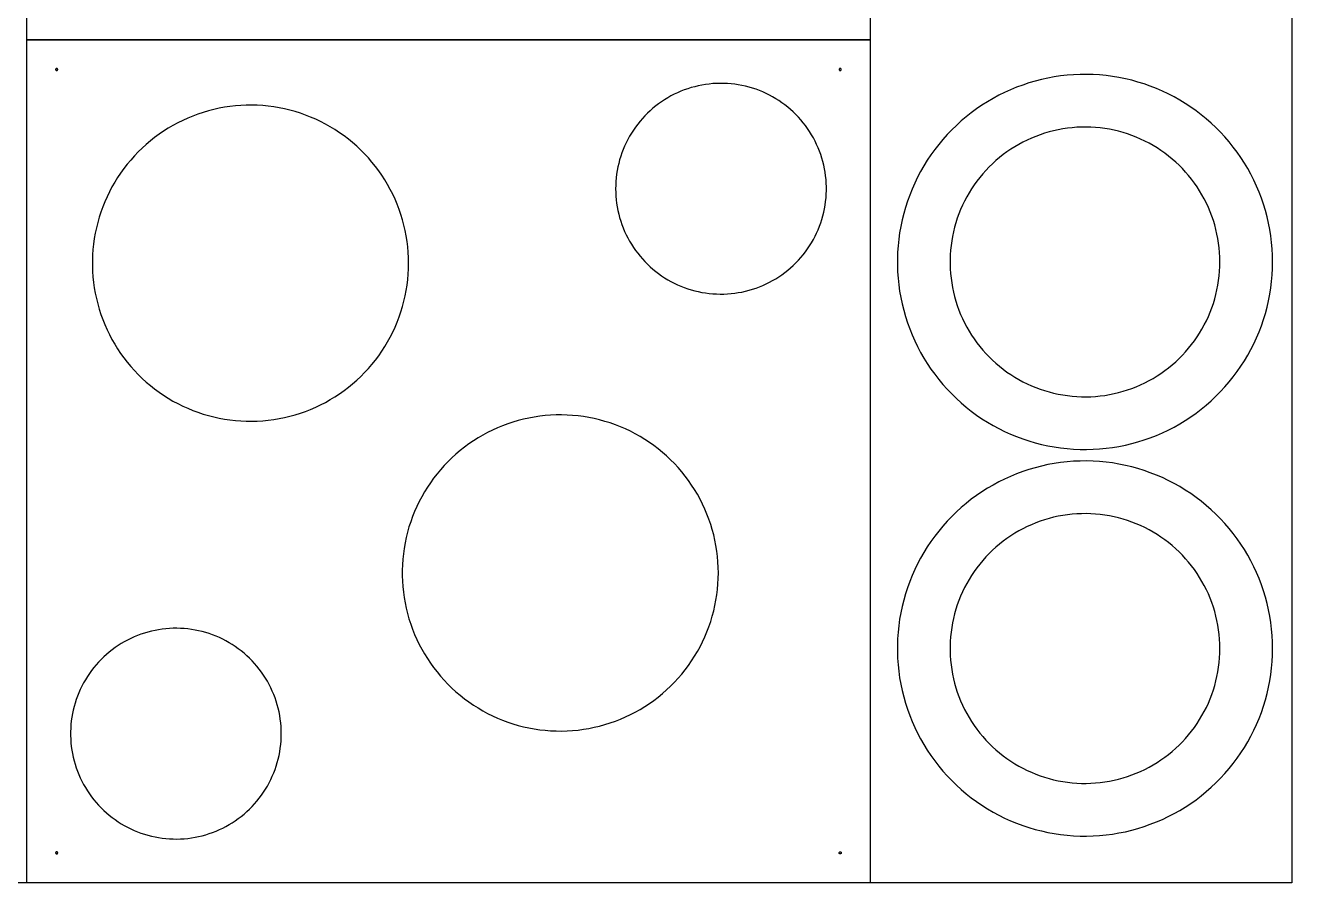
# Model space of a CAD drawing. Header units: millimetres. Extents: x 0 to 120, y 0 to 80.
# Drawn here: x 59.9 to 120, y 0 to 40.7 of the extents above; entities that cross this region are included whole.
import ezdxf

# ---------------------------------------------------------------- set-up
doc = ezdxf.new("R2010")
doc.units = ezdxf.units.MM
doc.header["$MEASUREMENT"] = 0
doc.layers.add('Default', color=18, linetype='Continuous', true_color=0x000000)

msp = doc.modelspace()

# ---------------------------------------------------------------- linework, layer by layer
at = {"layer": 'Default'}
for points in [[(120, 0), (0, 0), (0, 80), (120, 80), (120, 0)], [(60, 40), (60, 80), (100, 80), (100, 40), (60, 40)], [(60, 40), (60, 80), (100, 80), (100, 40), (60, 40)], [(60, 0), (60, 40), (100, 40), (100, 0), (60, 0)], [(60, 0), (60, 40), (100, 40), (100, 0), (60, 0)], [(61.464, 38.586), (61.464, 38.588), (61.464, 38.589), (61.464, 38.591), (61.464, 38.593), (61.463, 38.594), (61.463, 38.596), (61.463, 38.598), (61.462, 38.599), (61.462, 38.601), (61.461, 38.603), (61.461, 38.604), (61.46, 38.606), (61.459, 38.608), (61.458, 38.609), (61.458, 38.611), (61.457, 38.612), (61.456, 38.614), (61.455, 38.615), (61.454, 38.616), (61.453, 38.618), (61.452, 38.619), (61.45, 38.62), (61.449, 38.622), (61.448, 38.623), (61.447, 38.624), (61.445, 38.625), (61.444, 38.626), (61.442, 38.627), (61.441, 38.628), (61.439, 38.629), (61.438, 38.63), (61.436, 38.631), (61.435, 38.631), (61.433, 38.632), (61.432, 38.633), (61.43, 38.633), (61.428, 38.634), (61.427, 38.634), (61.425, 38.635), (61.423, 38.635), (61.422, 38.635), (61.42, 38.635), (61.418, 38.636), (61.416, 38.636), (61.415, 38.636), (61.413, 38.636), (61.411, 38.636), (61.409, 38.636), (61.408, 38.635), (61.406, 38.635), (61.404, 38.635), (61.403, 38.634), (61.401, 38.634), (61.399, 38.633), (61.398, 38.633), (61.396, 38.632), (61.394, 38.632), (61.393, 38.631), (61.391, 38.63), (61.39, 38.629), (61.388, 38.628), (61.387, 38.628), (61.385, 38.627), (61.384, 38.626), (61.383, 38.624), (61.381, 38.623), (61.38, 38.622), (61.379, 38.621), (61.378, 38.62), (61.376, 38.618), (61.375, 38.617), (61.374, 38.616), (61.373, 38.614), (61.372, 38.613), (61.371, 38.611), (61.37, 38.61), (61.37, 38.608), (61.369, 38.607), (61.368, 38.605), (61.367, 38.604), (61.367, 38.602), (61.366, 38.6), (61.366, 38.599), (61.365, 38.597), (61.365, 38.595), (61.365, 38.594), (61.365, 38.592), (61.364, 38.59), (61.364, 38.588), (61.364, 38.587), (61.364, 38.585), (61.364, 38.583), (61.364, 38.581), (61.365, 38.58), (61.365, 38.578), (61.365, 38.576), (61.365, 38.575), (61.366, 38.573), (61.366, 38.571), (61.367, 38.57), (61.367, 38.568), (61.368, 38.566), (61.369, 38.565), (61.37, 38.563), (61.37, 38.562), (61.371, 38.56), (61.372, 38.559), (61.373, 38.557), (61.374, 38.556), (61.375, 38.554), (61.376, 38.553), (61.378, 38.552), (61.379, 38.551), (61.38, 38.549), (61.381, 38.548), (61.383, 38.547), (61.384, 38.546), (61.385, 38.545), (61.387, 38.544), (61.388, 38.543), (61.39, 38.542), (61.391, 38.541), (61.393, 38.541), (61.394, 38.54), (61.396, 38.539), (61.398, 38.539), (61.399, 38.538), (61.401, 38.538), (61.403, 38.537), (61.404, 38.537), (61.406, 38.536), (61.408, 38.536), (61.409, 38.536), (61.411, 38.536), (61.413, 38.536), (61.415, 38.536), (61.416, 38.536), (61.418, 38.536), (61.42, 38.536), (61.422, 38.536), (61.423, 38.537), (61.425, 38.537), (61.427, 38.537), (61.428, 38.538), (61.43, 38.538), (61.432, 38.539), (61.433, 38.54), (61.435, 38.54), (61.436, 38.541), (61.438, 38.542), (61.439, 38.543), (61.441, 38.544), (61.442, 38.544), (61.444, 38.545), (61.445, 38.547), (61.447, 38.548), (61.448, 38.549), (61.449, 38.55), (61.45, 38.551), (61.452, 38.552), (61.453, 38.554), (61.454, 38.555), (61.455, 38.557), (61.456, 38.558), (61.457, 38.559), (61.458, 38.561), (61.458, 38.562), (61.459, 38.564), (61.46, 38.566), (61.461, 38.567), (61.461, 38.569), (61.462, 38.57), (61.462, 38.572), (61.463, 38.574), (61.463, 38.575), (61.463, 38.577), (61.464, 38.579), (61.464, 38.581), (61.464, 38.582), (61.464, 38.584), (61.464, 38.586)], [(61.464, 38.586), (61.464, 38.588), (61.464, 38.589), (61.464, 38.591), (61.464, 38.593), (61.463, 38.594), (61.463, 38.596), (61.463, 38.598), (61.462, 38.599), (61.462, 38.601), (61.461, 38.603), (61.461, 38.604), (61.46, 38.606), (61.459, 38.608), (61.458, 38.609), (61.458, 38.611), (61.457, 38.612), (61.456, 38.614), (61.455, 38.615), (61.454, 38.616), (61.453, 38.618), (61.452, 38.619), (61.45, 38.62), (61.449, 38.622), (61.448, 38.623), (61.447, 38.624), (61.445, 38.625), (61.444, 38.626), (61.442, 38.627), (61.441, 38.628), (61.439, 38.629), (61.438, 38.63), (61.436, 38.631), (61.435, 38.631), (61.433, 38.632), (61.432, 38.633), (61.43, 38.633), (61.428, 38.634), (61.427, 38.634), (61.425, 38.635), (61.423, 38.635), (61.422, 38.635), (61.42, 38.635), (61.418, 38.636), (61.416, 38.636), (61.415, 38.636), (61.413, 38.636), (61.411, 38.636), (61.409, 38.636), (61.408, 38.635), (61.406, 38.635), (61.404, 38.635), (61.403, 38.634), (61.401, 38.634), (61.399, 38.633), (61.398, 38.633), (61.396, 38.632), (61.394, 38.632), (61.393, 38.631), (61.391, 38.63), (61.39, 38.629), (61.388, 38.628), (61.387, 38.628), (61.385, 38.627), (61.384, 38.626), (61.383, 38.624), (61.381, 38.623), (61.38, 38.622), (61.379, 38.621), (61.378, 38.62), (61.376, 38.618), (61.375, 38.617), (61.374, 38.616), (61.373, 38.614), (61.372, 38.613), (61.371, 38.611), (61.37, 38.61), (61.37, 38.608), (61.369, 38.607), (61.368, 38.605), (61.367, 38.604), (61.367, 38.602), (61.366, 38.6), (61.366, 38.599), (61.365, 38.597), (61.365, 38.595), (61.365, 38.594), (61.365, 38.592), (61.364, 38.59), (61.364, 38.588), (61.364, 38.587), (61.364, 38.585), (61.364, 38.583), (61.364, 38.581), (61.365, 38.58), (61.365, 38.578), (61.365, 38.576), (61.365, 38.575), (61.366, 38.573), (61.366, 38.571), (61.367, 38.57), (61.367, 38.568), (61.368, 38.566), (61.369, 38.565), (61.37, 38.563), (61.37, 38.562), (61.371, 38.56), (61.372, 38.559), (61.373, 38.557), (61.374, 38.556), (61.375, 38.554), (61.376, 38.553), (61.378, 38.552), (61.379, 38.551), (61.38, 38.549), (61.381, 38.548), (61.383, 38.547), (61.384, 38.546), (61.385, 38.545), (61.387, 38.544), (61.388, 38.543), (61.39, 38.542), (61.391, 38.541), (61.393, 38.541), (61.394, 38.54), (61.396, 38.539), (61.398, 38.539), (61.399, 38.538), (61.401, 38.538), (61.403, 38.537), (61.404, 38.537), (61.406, 38.536), (61.408, 38.536), (61.409, 38.536), (61.411, 38.536), (61.413, 38.536), (61.415, 38.536), (61.416, 38.536), (61.418, 38.536), (61.42, 38.536), (61.422, 38.536), (61.423, 38.537), (61.425, 38.537), (61.427, 38.537), (61.428, 38.538), (61.43, 38.538), (61.432, 38.539), (61.433, 38.54), (61.435, 38.54), (61.436, 38.541), (61.438, 38.542), (61.439, 38.543), (61.441, 38.544), (61.442, 38.544), (61.444, 38.545), (61.445, 38.547), (61.447, 38.548), (61.448, 38.549), (61.449, 38.55), (61.45, 38.551), (61.452, 38.552), (61.453, 38.554), (61.454, 38.555), (61.455, 38.557), (61.456, 38.558), (61.457, 38.559), (61.458, 38.561), (61.458, 38.562), (61.459, 38.564), (61.46, 38.566), (61.461, 38.567), (61.461, 38.569), (61.462, 38.57), (61.462, 38.572), (61.463, 38.574), (61.463, 38.575), (61.463, 38.577), (61.464, 38.579), (61.464, 38.581), (61.464, 38.582), (61.464, 38.584), (61.464, 38.586)], [(98.636, 38.586), (98.636, 38.588), (98.636, 38.589), (98.636, 38.591), (98.635, 38.593), (98.635, 38.594), (98.635, 38.596), (98.634, 38.598), (98.634, 38.599), (98.633, 38.601), (98.633, 38.603), (98.632, 38.604), (98.632, 38.606), (98.631, 38.608), (98.63, 38.609), (98.629, 38.611), (98.628, 38.612), (98.627, 38.614), (98.626, 38.615), (98.625, 38.616), (98.624, 38.618), (98.623, 38.619), (98.622, 38.62), (98.621, 38.622), (98.619, 38.623), (98.618, 38.624), (98.617, 38.625), (98.615, 38.626), (98.614, 38.627), (98.613, 38.628), (98.611, 38.629), (98.61, 38.63), (98.608, 38.631), (98.606, 38.631), (98.605, 38.632), (98.603, 38.633), (98.602, 38.633), (98.6, 38.634), (98.598, 38.634), (98.597, 38.635), (98.595, 38.635), (98.593, 38.635), (98.591, 38.635), (98.59, 38.636), (98.588, 38.636), (98.586, 38.636), (98.584, 38.636), (98.583, 38.636), (98.581, 38.636), (98.579, 38.635), (98.578, 38.635), (98.576, 38.635), (98.574, 38.634), (98.572, 38.634), (98.571, 38.633), (98.569, 38.633), (98.568, 38.632), (98.566, 38.632), (98.564, 38.631), (98.563, 38.63), (98.561, 38.629), (98.56, 38.628), (98.558, 38.628), (98.557, 38.627), (98.555, 38.626), (98.554, 38.624), (98.553, 38.623), (98.552, 38.622), (98.55, 38.621), (98.549, 38.62), (98.548, 38.618), (98.547, 38.617), (98.546, 38.616), (98.545, 38.614), (98.544, 38.613), (98.543, 38.611), (98.542, 38.61), (98.541, 38.608), (98.54, 38.607), (98.54, 38.605), (98.539, 38.604), (98.538, 38.602), (98.538, 38.6), (98.537, 38.599), (98.537, 38.597), (98.537, 38.595), (98.536, 38.594), (98.536, 38.592), (98.536, 38.59), (98.536, 38.588), (98.536, 38.587), (98.536, 38.585), (98.536, 38.583), (98.536, 38.581), (98.536, 38.58), (98.536, 38.578), (98.537, 38.576), (98.537, 38.575), (98.537, 38.573), (98.538, 38.571), (98.538, 38.57), (98.539, 38.568), (98.54, 38.566), (98.54, 38.565), (98.541, 38.563), (98.542, 38.562), (98.543, 38.56), (98.544, 38.559), (98.545, 38.557), (98.546, 38.556), (98.547, 38.554), (98.548, 38.553), (98.549, 38.552), (98.55, 38.551), (98.552, 38.549), (98.553, 38.548), (98.554, 38.547), (98.555, 38.546), (98.557, 38.545), (98.558, 38.544), (98.56, 38.543), (98.561, 38.542), (98.563, 38.541), (98.564, 38.541), (98.566, 38.54), (98.568, 38.539), (98.569, 38.539), (98.571, 38.538), (98.572, 38.538), (98.574, 38.537), (98.576, 38.537), (98.578, 38.536), (98.579, 38.536), (98.581, 38.536), (98.583, 38.536), (98.584, 38.536), (98.586, 38.536), (98.588, 38.536), (98.59, 38.536), (98.591, 38.536), (98.593, 38.536), (98.595, 38.537), (98.597, 38.537), (98.598, 38.537), (98.6, 38.538), (98.602, 38.538), (98.603, 38.539), (98.605, 38.54), (98.606, 38.54), (98.608, 38.541), (98.61, 38.542), (98.611, 38.543), (98.613, 38.544), (98.614, 38.544), (98.615, 38.545), (98.617, 38.547), (98.618, 38.548), (98.619, 38.549), (98.621, 38.55), (98.622, 38.551), (98.623, 38.552), (98.624, 38.554), (98.625, 38.555), (98.626, 38.557), (98.627, 38.558), (98.628, 38.559), (98.629, 38.561), (98.63, 38.562), (98.631, 38.564), (98.632, 38.566), (98.632, 38.567), (98.633, 38.569), (98.633, 38.57), (98.634, 38.572), (98.634, 38.574), (98.635, 38.575), (98.635, 38.577), (98.635, 38.579), (98.636, 38.581), (98.636, 38.582), (98.636, 38.584), (98.636, 38.586)], [(87.929, 32.929), (87.932, 32.755), (87.941, 32.582), (87.956, 32.409), (87.977, 32.237), (88.004, 32.065), (88.037, 31.895), (88.076, 31.726), (88.121, 31.558), (88.171, 31.392), (88.227, 31.228), (88.289, 31.066), (88.357, 30.906), (88.429, 30.748), (88.508, 30.594), (88.592, 30.441), (88.681, 30.292), (88.775, 30.147), (88.874, 30.004), (88.978, 29.865), (89.086, 29.73), (89.2, 29.598), (89.318, 29.471), (89.44, 29.348), (89.566, 29.229), (89.697, 29.114), (89.831, 29.004), (89.969, 28.899), (90.111, 28.799), (90.256, 28.704), (90.404, 28.613), (90.555, 28.528), (90.709, 28.449), (90.866, 28.374), (91.026, 28.305), (91.187, 28.242), (91.351, 28.184), (91.516, 28.133), (91.684, 28.086), (91.853, 28.046), (92.023, 28.012), (92.194, 27.983), (92.366, 27.961), (92.539, 27.944), (92.712, 27.934), (92.886, 27.929), (93.059, 27.931), (93.232, 27.938), (93.406, 27.952), (93.578, 27.971), (93.75, 27.997), (93.92, 28.028), (94.09, 28.066), (94.258, 28.109), (94.424, 28.158), (94.589, 28.213), (94.752, 28.273), (94.912, 28.339), (95.07, 28.411), (95.226, 28.488), (95.379, 28.57), (95.528, 28.658), (95.675, 28.751), (95.818, 28.848), (95.958, 28.951), (96.095, 29.059), (96.227, 29.171), (96.355, 29.288), (96.48, 29.409), (96.6, 29.534), (96.715, 29.664), (96.826, 29.797), (96.933, 29.934), (97.034, 30.075), (97.131, 30.219), (97.222, 30.367), (97.309, 30.517), (97.39, 30.671), (97.466, 30.827), (97.536, 30.985), (97.6, 31.147), (97.659, 31.31), (97.713, 31.475), (97.76, 31.642), (97.802, 31.81), (97.838, 31.98), (97.868, 32.151), (97.892, 32.323), (97.91, 32.496), (97.922, 32.669), (97.928, 32.842), (97.928, 33.016), (97.922, 33.189), (97.91, 33.362), (97.892, 33.535), (97.868, 33.707), (97.838, 33.878), (97.802, 34.048), (97.76, 34.216), (97.713, 34.383), (97.659, 34.548), (97.6, 34.711), (97.536, 34.872), (97.466, 35.031), (97.39, 35.187), (97.309, 35.341), (97.222, 35.491), (97.131, 35.639), (97.034, 35.783), (96.933, 35.924), (96.826, 36.061), (96.715, 36.194), (96.6, 36.324), (96.48, 36.449), (96.355, 36.57), (96.227, 36.687), (96.095, 36.799), (95.958, 36.907), (95.818, 37.009), (95.675, 37.107), (95.528, 37.2), (95.379, 37.288), (95.226, 37.37), (95.07, 37.447), (94.912, 37.519), (94.752, 37.585), (94.589, 37.645), (94.424, 37.7), (94.258, 37.749), (94.09, 37.792), (93.92, 37.83), (93.75, 37.861), (93.578, 37.887), (93.406, 37.906), (93.232, 37.92), (93.059, 37.927), (92.886, 37.929), (92.712, 37.924), (92.539, 37.914), (92.366, 37.897), (92.194, 37.875), (92.023, 37.846), (91.853, 37.812), (91.684, 37.771), (91.516, 37.725), (91.351, 37.673), (91.187, 37.616), (91.026, 37.552), (90.866, 37.484), (90.709, 37.409), (90.555, 37.33), (90.404, 37.245), (90.256, 37.154), (90.111, 37.059), (89.969, 36.959), (89.831, 36.854), (89.697, 36.744), (89.566, 36.629), (89.44, 36.51), (89.318, 36.387), (89.2, 36.26), (89.086, 36.128), (88.978, 35.993), (88.874, 35.854), (88.775, 35.711), (88.681, 35.565), (88.592, 35.416), (88.508, 35.264), (88.429, 35.11), (88.357, 34.952), (88.289, 34.792), (88.227, 34.63), (88.171, 34.466), (88.121, 34.3), (88.076, 34.132), (88.037, 33.963), (88.004, 33.792), (87.977, 33.621), (87.956, 33.449), (87.941, 33.276), (87.932, 33.102), (87.929, 32.929)], [(119.094, 29.455), (119.088, 29.763), (119.072, 30.072), (119.046, 30.38), (119.008, 30.686), (118.96, 30.992), (118.901, 31.295), (118.832, 31.596), (118.753, 31.894), (118.663, 32.19), (118.563, 32.482), (118.453, 32.771), (118.333, 33.056), (118.203, 33.336), (118.063, 33.612), (117.914, 33.882), (117.756, 34.147), (117.589, 34.407), (117.412, 34.661), (117.227, 34.908), (117.034, 35.149), (116.832, 35.383), (116.622, 35.61), (116.405, 35.829), (116.18, 36.041), (115.947, 36.245), (115.708, 36.44), (115.463, 36.627), (115.21, 36.806), (114.952, 36.976), (114.688, 37.136), (114.419, 37.288), (114.145, 37.43), (113.865, 37.562), (113.582, 37.684), (113.294, 37.797), (113.003, 37.9), (112.708, 37.992), (112.41, 38.074), (112.11, 38.146), (111.807, 38.207), (111.502, 38.258), (111.196, 38.298), (110.888, 38.327), (110.58, 38.346), (110.271, 38.354), (109.962, 38.352), (109.653, 38.338), (109.345, 38.314), (109.039, 38.279), (108.733, 38.234), (108.429, 38.178), (108.127, 38.111), (107.828, 38.034), (107.532, 37.947), (107.239, 37.85), (106.949, 37.742), (106.663, 37.624), (106.382, 37.497), (106.105, 37.36), (105.833, 37.213), (105.567, 37.057), (105.306, 36.892), (105.05, 36.718), (104.801, 36.535), (104.559, 36.343), (104.323, 36.144), (104.095, 35.936), (103.873, 35.72), (103.66, 35.497), (103.454, 35.267), (103.256, 35.029), (103.067, 34.785), (102.886, 34.535), (102.714, 34.278), (102.551, 34.016), (102.398, 33.748), (102.253, 33.474), (102.119, 33.196), (101.994, 32.914), (101.879, 32.627), (101.773, 32.337), (101.678, 32.043), (101.594, 31.746), (101.519, 31.446), (101.456, 31.143), (101.402, 30.839), (101.359, 30.533), (101.327, 30.226), (101.306, 29.918), (101.295, 29.609), (101.295, 29.3), (101.306, 28.991), (101.327, 28.683), (101.359, 28.376), (101.402, 28.07), (101.456, 27.766), (101.519, 27.463), (101.594, 27.163), (101.678, 26.866), (101.773, 26.572), (101.879, 26.282), (101.994, 25.995), (102.119, 25.713), (102.253, 25.435), (102.398, 25.162), (102.551, 24.894), (102.714, 24.631), (102.886, 24.374), (103.067, 24.124), (103.256, 23.88), (103.454, 23.642), (103.66, 23.412), (103.873, 23.189), (104.095, 22.973), (104.323, 22.765), (104.559, 22.566), (104.801, 22.374), (105.05, 22.191), (105.306, 22.017), (105.567, 21.852), (105.833, 21.696), (106.105, 21.549), (106.382, 21.412), (106.663, 21.285), (106.949, 21.167), (107.239, 21.059), (107.532, 20.962), (107.828, 20.875), (108.127, 20.798), (108.429, 20.731), (108.733, 20.675), (109.039, 20.63), (109.345, 20.595), (109.653, 20.571), (109.962, 20.558), (110.271, 20.555), (110.58, 20.563), (110.888, 20.582), (111.196, 20.611), (111.502, 20.651), (111.807, 20.702), (112.11, 20.763), (112.41, 20.835), (112.708, 20.917), (113.003, 21.009), (113.294, 21.112), (113.582, 21.225), (113.865, 21.347), (114.145, 21.479), (114.419, 21.621), (114.688, 21.773), (114.952, 21.933), (115.21, 22.103), (115.463, 22.282), (115.708, 22.469), (115.947, 22.664), (116.18, 22.868), (116.405, 23.08), (116.622, 23.299), (116.832, 23.526), (117.034, 23.76), (117.227, 24.001), (117.412, 24.248), (117.589, 24.502), (117.756, 24.762), (117.914, 25.027), (118.063, 25.297), (118.203, 25.573), (118.333, 25.853), (118.453, 26.138), (118.563, 26.427), (118.663, 26.719), (118.753, 27.015), (118.832, 27.313), (118.901, 27.614), (118.96, 27.918), (119.008, 28.223), (119.046, 28.529), (119.072, 28.837), (119.088, 29.146), (119.094, 29.455)], [(78.107, 29.393), (78.102, 29.654), (78.089, 29.914), (78.066, 30.173), (78.034, 30.431), (77.994, 30.689), (77.945, 30.944), (77.886, 31.198), (77.819, 31.45), (77.744, 31.699), (77.659, 31.945), (77.566, 32.188), (77.465, 32.428), (77.356, 32.664), (77.238, 32.897), (77.113, 33.125), (76.979, 33.348), (76.838, 33.567), (76.689, 33.781), (76.534, 33.989), (76.37, 34.192), (76.2, 34.389), (76.024, 34.58), (75.84, 34.765), (75.651, 34.944), (75.455, 35.115), (75.254, 35.28), (75.047, 35.438), (74.834, 35.588), (74.617, 35.731), (74.394, 35.867), (74.167, 35.994), (73.936, 36.114), (73.701, 36.225), (73.462, 36.329), (73.219, 36.424), (72.974, 36.51), (72.725, 36.588), (72.474, 36.657), (72.221, 36.718), (71.966, 36.769), (71.709, 36.812), (71.451, 36.846), (71.192, 36.871), (70.932, 36.886), (70.672, 36.893), (70.411, 36.891), (70.151, 36.88), (69.892, 36.859), (69.633, 36.83), (69.376, 36.792), (69.119, 36.744), (68.865, 36.688), (68.613, 36.624), (68.363, 36.55), (68.116, 36.468), (67.872, 36.377), (67.632, 36.278), (67.394, 36.171), (67.161, 36.055), (66.932, 35.932), (66.707, 35.8), (66.487, 35.661), (66.272, 35.514), (66.062, 35.36), (65.858, 35.199), (65.659, 35.03), (65.467, 34.855), (65.28, 34.674), (65.1, 34.486), (64.927, 34.291), (64.76, 34.091), (64.601, 33.886), (64.448, 33.674), (64.304, 33.458), (64.166, 33.237), (64.037, 33.011), (63.915, 32.781), (63.802, 32.547), (63.696, 32.309), (63.599, 32.067), (63.511, 31.822), (63.431, 31.574), (63.359, 31.324), (63.297, 31.071), (63.243, 30.817), (63.198, 30.56), (63.162, 30.302), (63.135, 30.043), (63.117, 29.784), (63.108, 29.524), (63.108, 29.263), (63.117, 29.003), (63.135, 28.743), (63.162, 28.484), (63.198, 28.227), (63.243, 27.97), (63.297, 27.715), (63.359, 27.463), (63.431, 27.212), (63.511, 26.965), (63.599, 26.72), (63.696, 26.478), (63.802, 26.24), (63.915, 26.006), (64.037, 25.776), (64.166, 25.55), (64.304, 25.329), (64.448, 25.112), (64.601, 24.901), (64.76, 24.695), (64.927, 24.495), (65.1, 24.301), (65.28, 24.113), (65.467, 23.931), (65.659, 23.756), (65.858, 23.588), (66.062, 23.427), (66.272, 23.273), (66.487, 23.126), (66.707, 22.987), (66.932, 22.855), (67.161, 22.732), (67.394, 22.616), (67.632, 22.509), (67.872, 22.41), (68.116, 22.319), (68.363, 22.237), (68.613, 22.163), (68.865, 22.098), (69.119, 22.042), (69.376, 21.995), (69.633, 21.957), (69.892, 21.928), (70.151, 21.907), (70.411, 21.896), (70.672, 21.894), (70.932, 21.9), (71.192, 21.916), (71.451, 21.941), (71.709, 21.975), (71.966, 22.018), (72.221, 22.069), (72.474, 22.13), (72.725, 22.199), (72.974, 22.277), (73.219, 22.363), (73.462, 22.458), (73.701, 22.561), (73.936, 22.673), (74.167, 22.792), (74.394, 22.92), (74.617, 23.055), (74.834, 23.198), (75.047, 23.349), (75.254, 23.507), (75.455, 23.671), (75.651, 23.843), (75.84, 24.022), (76.024, 24.206), (76.2, 24.398), (76.37, 24.595), (76.534, 24.798), (76.689, 25.006), (76.838, 25.22), (76.979, 25.439), (77.113, 25.662), (77.238, 25.89), (77.356, 26.123), (77.465, 26.359), (77.566, 26.599), (77.659, 26.842), (77.744, 27.088), (77.819, 27.337), (77.886, 27.589), (77.945, 27.843), (77.994, 28.098), (78.034, 28.355), (78.066, 28.614), (78.089, 28.873), (78.102, 29.133), (78.107, 29.393)], [(116.594, 29.455), (116.59, 29.677), (116.578, 29.899), (116.559, 30.12), (116.532, 30.34), (116.498, 30.56), (116.456, 30.778), (116.406, 30.994), (116.349, 31.209), (116.284, 31.422), (116.212, 31.632), (116.133, 31.839), (116.047, 32.044), (115.953, 32.246), (115.853, 32.444), (115.746, 32.638), (115.632, 32.829), (115.511, 33.016), (115.385, 33.198), (115.251, 33.376), (115.112, 33.549), (114.967, 33.718), (114.816, 33.881), (114.66, 34.039), (114.498, 34.191), (114.331, 34.337), (114.159, 34.478), (113.983, 34.613), (113.801, 34.741), (113.616, 34.863), (113.426, 34.978), (113.232, 35.087), (113.035, 35.189), (112.834, 35.285), (112.63, 35.373), (112.423, 35.454), (112.214, 35.527), (112.002, 35.594), (111.788, 35.653), (111.572, 35.704), (111.354, 35.749), (111.135, 35.785), (110.914, 35.814), (110.693, 35.835), (110.471, 35.849), (110.249, 35.854), (110.027, 35.852), (109.805, 35.843), (109.584, 35.825), (109.363, 35.8), (109.143, 35.768), (108.925, 35.727), (108.708, 35.68), (108.493, 35.624), (108.28, 35.562), (108.069, 35.491), (107.861, 35.414), (107.655, 35.329), (107.453, 35.238), (107.254, 35.139), (107.058, 35.034), (106.866, 34.922), (106.679, 34.803), (106.495, 34.678), (106.316, 34.546), (106.142, 34.408), (105.972, 34.265), (105.808, 34.115), (105.649, 33.96), (105.495, 33.8), (105.347, 33.634), (105.205, 33.463), (105.069, 33.288), (104.939, 33.108), (104.815, 32.923), (104.698, 32.734), (104.588, 32.542), (104.484, 32.345), (104.387, 32.145), (104.297, 31.942), (104.214, 31.736), (104.139, 31.527), (104.07, 31.316), (104.01, 31.102), (103.956, 30.886), (103.91, 30.669), (103.872, 30.45), (103.841, 30.23), (103.818, 30.009), (103.802, 29.788), (103.795, 29.566), (103.795, 29.343), (103.802, 29.121), (103.818, 28.9), (103.841, 28.679), (103.872, 28.459), (103.91, 28.24), (103.956, 28.023), (104.01, 27.807), (104.07, 27.593), (104.139, 27.382), (104.214, 27.173), (104.297, 26.967), (104.387, 26.764), (104.484, 26.564), (104.588, 26.367), (104.698, 26.175), (104.815, 25.986), (104.939, 25.801), (105.069, 25.621), (105.205, 25.446), (105.347, 25.275), (105.495, 25.109), (105.649, 24.949), (105.808, 24.794), (105.972, 24.644), (106.142, 24.501), (106.316, 24.363), (106.495, 24.231), (106.679, 24.106), (106.866, 23.987), (107.058, 23.875), (107.254, 23.77), (107.453, 23.671), (107.655, 23.58), (107.861, 23.495), (108.069, 23.418), (108.28, 23.348), (108.493, 23.285), (108.708, 23.229), (108.925, 23.182), (109.143, 23.141), (109.363, 23.109), (109.584, 23.084), (109.805, 23.066), (110.027, 23.057), (110.249, 23.055), (110.471, 23.061), (110.693, 23.074), (110.914, 23.095), (111.135, 23.124), (111.354, 23.161), (111.572, 23.205), (111.788, 23.256), (112.002, 23.315), (112.214, 23.382), (112.423, 23.455), (112.63, 23.536), (112.834, 23.625), (113.035, 23.72), (113.232, 23.822), (113.426, 23.931), (113.616, 24.046), (113.801, 24.168), (113.983, 24.296), (114.159, 24.431), (114.331, 24.572), (114.498, 24.718), (114.66, 24.871), (114.816, 25.028), (114.967, 25.191), (115.112, 25.36), (115.251, 25.533), (115.385, 25.711), (115.511, 25.893), (115.632, 26.08), (115.746, 26.271), (115.853, 26.465), (115.953, 26.663), (116.047, 26.865), (116.133, 27.07), (116.212, 27.277), (116.284, 27.487), (116.349, 27.7), (116.406, 27.915), (116.456, 28.131), (116.498, 28.349), (116.532, 28.569), (116.559, 28.789), (116.578, 29.011), (116.59, 29.232), (116.594, 29.455)], [(92.803, 14.697), (92.799, 14.957), (92.785, 15.217), (92.763, 15.476), (92.731, 15.735), (92.691, 15.992), (92.641, 16.248), (92.583, 16.501), (92.516, 16.753), (92.44, 17.002), (92.356, 17.248), (92.263, 17.491), (92.162, 17.731), (92.052, 17.968), (91.935, 18.2), (91.809, 18.428), (91.676, 18.651), (91.535, 18.87), (91.386, 19.084), (91.23, 19.292), (91.067, 19.495), (90.897, 19.693), (90.72, 19.884), (90.537, 20.069), (90.348, 20.247), (90.152, 20.419), (89.95, 20.584), (89.743, 20.741), (89.531, 20.892), (89.313, 21.035), (89.091, 21.17), (88.864, 21.298), (88.633, 21.417), (88.397, 21.529), (88.158, 21.632), (87.916, 21.727), (87.67, 21.813), (87.422, 21.891), (87.171, 21.96), (86.918, 22.021), (86.663, 22.072), (86.406, 22.115), (86.148, 22.149), (85.888, 22.174), (85.629, 22.19), (85.368, 22.196), (85.108, 22.194), (84.848, 22.183), (84.588, 22.163), (84.33, 22.133), (84.072, 22.095), (83.816, 22.048), (83.562, 21.992), (83.31, 21.927), (83.06, 21.853), (82.813, 21.771), (82.569, 21.681), (82.328, 21.581), (82.091, 21.474), (81.858, 21.358), (81.629, 21.235), (81.404, 21.103), (81.184, 20.964), (80.969, 20.817), (80.759, 20.663), (80.555, 20.502), (80.356, 20.334), (80.164, 20.159), (79.977, 19.977), (79.797, 19.789), (79.624, 19.595), (79.457, 19.395), (79.297, 19.189), (79.145, 18.978), (79, 18.761), (78.863, 18.54), (78.734, 18.314), (78.612, 18.084), (78.498, 17.85), (78.393, 17.612), (78.296, 17.37), (78.207, 17.125), (78.127, 16.878), (78.056, 16.627), (77.993, 16.375), (77.94, 16.12), (77.895, 15.864), (77.859, 15.606), (77.832, 15.347), (77.813, 15.087), (77.804, 14.827), (77.804, 14.567), (77.813, 14.306), (77.832, 14.047), (77.859, 13.788), (77.895, 13.53), (77.94, 13.273), (77.993, 13.019), (78.056, 12.766), (78.127, 12.516), (78.207, 12.268), (78.296, 12.023), (78.393, 11.782), (78.498, 11.543), (78.612, 11.309), (78.734, 11.079), (78.863, 10.853), (79, 10.632), (79.145, 10.416), (79.297, 10.204), (79.457, 9.999), (79.624, 9.799), (79.797, 9.604), (79.977, 9.416), (80.164, 9.235), (80.356, 9.06), (80.555, 8.891), (80.759, 8.73), (80.969, 8.576), (81.184, 8.429), (81.404, 8.29), (81.629, 8.159), (81.858, 8.035), (82.091, 7.919), (82.328, 7.812), (82.569, 7.713), (82.813, 7.622), (83.06, 7.54), (83.31, 7.466), (83.562, 7.402), (83.816, 7.346), (84.072, 7.298), (84.33, 7.26), (84.588, 7.231), (84.848, 7.211), (85.108, 7.199), (85.368, 7.197), (85.629, 7.204), (85.888, 7.22), (86.148, 7.244), (86.406, 7.278), (86.663, 7.321), (86.918, 7.373), (87.171, 7.433), (87.422, 7.502), (87.67, 7.58), (87.916, 7.666), (88.158, 7.761), (88.397, 7.865), (88.633, 7.976), (88.864, 8.096), (89.091, 8.223), (89.313, 8.359), (89.531, 8.502), (89.743, 8.652), (89.95, 8.81), (90.152, 8.975), (90.348, 9.146), (90.537, 9.325), (90.72, 9.51), (90.897, 9.701), (91.067, 9.898), (91.23, 10.101), (91.386, 10.309), (91.535, 10.523), (91.676, 10.742), (91.809, 10.966), (91.935, 11.194), (92.052, 11.426), (92.162, 11.662), (92.263, 11.902), (92.356, 12.145), (92.44, 12.391), (92.516, 12.641), (92.583, 12.892), (92.641, 13.146), (92.691, 13.401), (92.731, 13.659), (92.763, 13.917), (92.785, 14.176), (92.799, 14.436), (92.803, 14.697)], [(119.094, 11.111), (119.088, 11.42), (119.072, 11.729), (119.046, 12.037), (119.008, 12.343), (118.96, 12.648), (118.901, 12.952), (118.832, 13.253), (118.753, 13.551), (118.663, 13.847), (118.563, 14.139), (118.453, 14.428), (118.333, 14.712), (118.203, 14.993), (118.063, 15.268), (117.914, 15.539), (117.756, 15.804), (117.589, 16.064), (117.412, 16.318), (117.227, 16.565), (117.034, 16.806), (116.832, 17.04), (116.622, 17.267), (116.405, 17.486), (116.18, 17.698), (115.947, 17.901), (115.708, 18.097), (115.463, 18.284), (115.21, 18.463), (114.952, 18.632), (114.688, 18.793), (114.419, 18.944), (114.145, 19.086), (113.865, 19.219), (113.582, 19.341), (113.294, 19.454), (113.003, 19.556), (112.708, 19.649), (112.41, 19.731), (112.11, 19.803), (111.807, 19.864), (111.502, 19.915), (111.196, 19.955), (110.888, 19.984), (110.58, 20.003), (110.271, 20.011), (109.962, 20.008), (109.653, 19.995), (109.345, 19.971), (109.039, 19.936), (108.733, 19.891), (108.429, 19.835), (108.127, 19.768), (107.828, 19.691), (107.532, 19.604), (107.239, 19.506), (106.949, 19.399), (106.663, 19.281), (106.382, 19.154), (106.105, 19.017), (105.833, 18.87), (105.567, 18.714), (105.306, 18.549), (105.05, 18.375), (104.801, 18.192), (104.559, 18), (104.323, 17.801), (104.095, 17.593), (103.873, 17.377), (103.66, 17.154), (103.454, 16.924), (103.256, 16.686), (103.067, 16.442), (102.886, 16.192), (102.714, 15.935), (102.551, 15.672), (102.398, 15.404), (102.253, 15.131), (102.119, 14.853), (101.994, 14.571), (101.879, 14.284), (101.773, 13.993), (101.678, 13.699), (101.594, 13.402), (101.519, 13.103), (101.456, 12.8), (101.402, 12.496), (101.359, 12.19), (101.327, 11.883), (101.306, 11.575), (101.295, 11.266), (101.295, 10.957), (101.306, 10.648), (101.327, 10.34), (101.359, 10.033), (101.402, 9.727), (101.456, 9.422), (101.519, 9.12), (101.594, 8.82), (101.678, 8.523), (101.773, 8.229), (101.879, 7.939), (101.994, 7.652), (102.119, 7.369), (102.253, 7.091), (102.398, 6.818), (102.551, 6.55), (102.714, 6.288), (102.886, 6.031), (103.067, 5.781), (103.256, 5.536), (103.454, 5.299), (103.66, 5.069), (103.873, 4.845), (104.095, 4.63), (104.323, 4.422), (104.559, 4.222), (104.801, 4.031), (105.05, 3.848), (105.306, 3.674), (105.567, 3.509), (105.833, 3.353), (106.105, 3.206), (106.382, 3.069), (106.663, 2.941), (106.949, 2.824), (107.239, 2.716), (107.532, 2.619), (107.828, 2.531), (108.127, 2.455), (108.429, 2.388), (108.733, 2.332), (109.039, 2.287), (109.345, 2.252), (109.653, 2.228), (109.962, 2.214), (110.271, 2.212), (110.58, 2.22), (110.888, 2.238), (111.196, 2.268), (111.502, 2.308), (111.807, 2.359), (112.11, 2.42), (112.41, 2.492), (112.708, 2.574), (113.003, 2.666), (113.294, 2.769), (113.582, 2.881), (113.865, 3.004), (114.145, 3.136), (114.419, 3.278), (114.688, 3.43), (114.952, 3.59), (115.21, 3.76), (115.463, 3.938), (115.708, 4.126), (115.947, 4.321), (116.18, 4.525), (116.405, 4.737), (116.622, 4.956), (116.832, 5.183), (117.034, 5.417), (117.227, 5.658), (117.412, 5.905), (117.589, 6.159), (117.756, 6.418), (117.914, 6.684), (118.063, 6.954), (118.203, 7.23), (118.333, 7.51), (118.453, 7.795), (118.563, 8.083), (118.663, 8.376), (118.753, 8.671), (118.832, 8.97), (118.901, 9.271), (118.96, 9.574), (119.008, 9.879), (119.046, 10.186), (119.072, 10.494), (119.088, 10.802), (119.094, 11.111)], [(116.594, 11.111), (116.59, 11.333), (116.578, 11.555), (116.559, 11.777), (116.532, 11.997), (116.498, 12.217), (116.456, 12.435), (116.406, 12.651), (116.349, 12.866), (116.284, 13.078), (116.212, 13.289), (116.133, 13.496), (116.047, 13.701), (115.953, 13.902), (115.853, 14.101), (115.746, 14.295), (115.632, 14.486), (115.511, 14.673), (115.385, 14.855), (115.251, 15.033), (115.112, 15.206), (114.967, 15.374), (114.816, 15.538), (114.66, 15.695), (114.498, 15.848), (114.331, 15.994), (114.159, 16.135), (113.983, 16.269), (113.801, 16.398), (113.616, 16.52), (113.426, 16.635), (113.232, 16.744), (113.035, 16.846), (112.834, 16.941), (112.63, 17.029), (112.423, 17.11), (112.214, 17.184), (112.002, 17.251), (111.788, 17.31), (111.572, 17.361), (111.354, 17.405), (111.135, 17.442), (110.914, 17.471), (110.693, 17.492), (110.471, 17.505), (110.249, 17.511), (110.027, 17.509), (109.805, 17.5), (109.584, 17.482), (109.363, 17.457), (109.143, 17.425), (108.925, 17.384), (108.708, 17.336), (108.493, 17.281), (108.28, 17.218), (108.069, 17.148), (107.861, 17.071), (107.655, 16.986), (107.453, 16.895), (107.254, 16.796), (107.058, 16.691), (106.866, 16.578), (106.679, 16.46), (106.495, 16.334), (106.316, 16.203), (106.142, 16.065), (105.972, 15.922), (105.808, 15.772), (105.649, 15.617), (105.495, 15.457), (105.347, 15.291), (105.205, 15.12), (105.069, 14.945), (104.939, 14.765), (104.815, 14.58), (104.698, 14.391), (104.588, 14.198), (104.484, 14.002), (104.387, 13.802), (104.297, 13.599), (104.214, 13.393), (104.139, 13.184), (104.07, 12.972), (104.01, 12.759), (103.956, 12.543), (103.91, 12.326), (103.872, 12.107), (103.841, 11.887), (103.818, 11.666), (103.802, 11.444), (103.795, 11.222), (103.795, 11), (103.802, 10.778), (103.818, 10.557), (103.841, 10.336), (103.872, 10.116), (103.91, 9.897), (103.956, 9.679), (104.01, 9.464), (104.07, 9.25), (104.139, 9.039), (104.214, 8.83), (104.297, 8.624), (104.387, 8.421), (104.484, 8.221), (104.588, 8.024), (104.698, 7.832), (104.815, 7.643), (104.939, 7.458), (105.069, 7.278), (105.205, 7.102), (105.347, 6.932), (105.495, 6.766), (105.649, 6.606), (105.808, 6.45), (105.972, 6.301), (106.142, 6.157), (106.316, 6.02), (106.495, 5.888), (106.679, 5.763), (106.866, 5.644), (107.058, 5.532), (107.254, 5.427), (107.453, 5.328), (107.655, 5.236), (107.861, 5.152), (108.069, 5.074), (108.28, 5.004), (108.493, 4.942), (108.708, 4.886), (108.925, 4.838), (109.143, 4.798), (109.363, 4.765), (109.584, 4.74), (109.805, 4.723), (110.027, 4.713), (110.249, 4.712), (110.471, 4.717), (110.693, 4.731), (110.914, 4.752), (111.135, 4.781), (111.354, 4.817), (111.572, 4.861), (111.788, 4.913), (112.002, 4.972), (112.214, 5.038), (112.423, 5.112), (112.63, 5.193), (112.834, 5.281), (113.035, 5.376), (113.232, 5.479), (113.426, 5.587), (113.616, 5.703), (113.801, 5.825), (113.983, 5.953), (114.159, 6.088), (114.331, 6.229), (114.498, 6.375), (114.66, 6.527), (114.816, 6.685), (114.967, 6.848), (115.112, 7.016), (115.251, 7.19), (115.385, 7.368), (115.511, 7.55), (115.632, 7.737), (115.746, 7.927), (115.853, 8.122), (115.953, 8.32), (116.047, 8.522), (116.133, 8.726), (116.212, 8.934), (116.284, 9.144), (116.349, 9.357), (116.406, 9.571), (116.456, 9.788), (116.498, 10.006), (116.532, 10.226), (116.559, 10.446), (116.578, 10.667), (116.59, 10.889), (116.594, 11.111)], [(72.071, 7.071), (72.068, 7.245), (72.059, 7.418), (72.044, 7.591), (72.023, 7.763), (71.996, 7.935), (71.963, 8.105), (71.924, 8.274), (71.879, 8.442), (71.829, 8.608), (71.773, 8.772), (71.711, 8.934), (71.643, 9.094), (71.571, 9.252), (71.492, 9.406), (71.408, 9.559), (71.319, 9.708), (71.225, 9.853), (71.126, 9.996), (71.022, 10.135), (70.914, 10.27), (70.8, 10.402), (70.682, 10.529), (70.56, 10.652), (70.434, 10.771), (70.303, 10.886), (70.169, 10.996), (70.031, 11.101), (69.889, 11.201), (69.744, 11.296), (69.596, 11.387), (69.445, 11.472), (69.291, 11.551), (69.134, 11.626), (68.974, 11.695), (68.813, 11.758), (68.649, 11.816), (68.484, 11.867), (68.316, 11.914), (68.147, 11.954), (67.977, 11.988), (67.806, 12.017), (67.634, 12.039), (67.461, 12.056), (67.288, 12.066), (67.114, 12.071), (66.941, 12.069), (66.768, 12.062), (66.594, 12.048), (66.422, 12.029), (66.25, 12.003), (66.08, 11.972), (65.91, 11.934), (65.742, 11.891), (65.576, 11.842), (65.411, 11.787), (65.248, 11.727), (65.088, 11.661), (64.93, 11.589), (64.774, 11.512), (64.621, 11.43), (64.472, 11.342), (64.325, 11.249), (64.182, 11.152), (64.042, 11.049), (63.905, 10.941), (63.773, 10.829), (63.645, 10.712), (63.52, 10.591), (63.4, 10.466), (63.285, 10.336), (63.174, 10.203), (63.067, 10.066), (62.966, 9.925), (62.869, 9.781), (62.778, 9.633), (62.691, 9.483), (62.61, 9.329), (62.534, 9.173), (62.464, 9.015), (62.4, 8.853), (62.341, 8.69), (62.287, 8.525), (62.24, 8.358), (62.198, 8.19), (62.162, 8.02), (62.132, 7.849), (62.108, 7.677), (62.09, 7.504), (62.078, 7.331), (62.072, 7.158), (62.072, 6.984), (62.078, 6.811), (62.09, 6.638), (62.108, 6.465), (62.132, 6.293), (62.162, 6.122), (62.198, 5.952), (62.24, 5.784), (62.287, 5.617), (62.341, 5.452), (62.4, 5.289), (62.464, 5.128), (62.534, 4.969), (62.61, 4.813), (62.691, 4.659), (62.778, 4.509), (62.869, 4.361), (62.966, 4.217), (63.067, 4.076), (63.174, 3.939), (63.285, 3.806), (63.4, 3.676), (63.52, 3.551), (63.645, 3.43), (63.773, 3.313), (63.905, 3.201), (64.042, 3.093), (64.182, 2.991), (64.325, 2.893), (64.472, 2.8), (64.621, 2.712), (64.774, 2.63), (64.93, 2.553), (65.088, 2.481), (65.248, 2.415), (65.411, 2.355), (65.576, 2.3), (65.742, 2.251), (65.91, 2.208), (66.08, 2.17), (66.25, 2.139), (66.422, 2.113), (66.594, 2.094), (66.768, 2.08), (66.941, 2.073), (67.114, 2.071), (67.288, 2.076), (67.461, 2.086), (67.634, 2.103), (67.806, 2.125), (67.977, 2.154), (68.147, 2.188), (68.316, 2.229), (68.484, 2.275), (68.649, 2.327), (68.813, 2.384), (68.974, 2.448), (69.134, 2.516), (69.291, 2.591), (69.445, 2.67), (69.596, 2.755), (69.744, 2.846), (69.889, 2.941), (70.031, 3.041), (70.169, 3.146), (70.303, 3.256), (70.434, 3.371), (70.56, 3.49), (70.682, 3.613), (70.8, 3.74), (70.914, 3.872), (71.022, 4.007), (71.126, 4.146), (71.225, 4.289), (71.319, 4.435), (71.408, 4.584), (71.492, 4.736), (71.571, 4.89), (71.643, 5.048), (71.711, 5.208), (71.773, 5.37), (71.829, 5.534), (71.879, 5.7), (71.924, 5.868), (71.963, 6.037), (71.996, 6.208), (72.023, 6.379), (72.044, 6.551), (72.059, 6.724), (72.068, 6.898), (72.071, 7.071)], [(61.464, 1.414), (61.464, 1.416), (61.464, 1.418), (61.464, 1.419), (61.464, 1.421), (61.463, 1.423), (61.463, 1.425), (61.463, 1.426), (61.462, 1.428), (61.462, 1.43), (61.461, 1.431), (61.461, 1.433), (61.46, 1.434), (61.459, 1.436), (61.458, 1.438), (61.458, 1.439), (61.457, 1.441), (61.456, 1.442), (61.455, 1.443), (61.454, 1.445), (61.453, 1.446), (61.452, 1.448), (61.45, 1.449), (61.449, 1.45), (61.448, 1.451), (61.447, 1.452), (61.445, 1.453), (61.444, 1.455), (61.442, 1.456), (61.441, 1.456), (61.439, 1.457), (61.438, 1.458), (61.436, 1.459), (61.435, 1.46), (61.433, 1.46), (61.432, 1.461), (61.43, 1.462), (61.428, 1.462), (61.427, 1.463), (61.425, 1.463), (61.423, 1.463), (61.422, 1.464), (61.42, 1.464), (61.418, 1.464), (61.416, 1.464), (61.415, 1.464), (61.413, 1.464), (61.411, 1.464), (61.409, 1.464), (61.408, 1.464), (61.406, 1.464), (61.404, 1.463), (61.403, 1.463), (61.401, 1.462), (61.399, 1.462), (61.398, 1.461), (61.396, 1.461), (61.394, 1.46), (61.393, 1.459), (61.391, 1.459), (61.39, 1.458), (61.388, 1.457), (61.387, 1.456), (61.385, 1.455), (61.384, 1.454), (61.383, 1.453), (61.381, 1.452), (61.38, 1.451), (61.379, 1.449), (61.378, 1.448), (61.376, 1.447), (61.375, 1.446), (61.374, 1.444), (61.373, 1.443), (61.372, 1.441), (61.371, 1.44), (61.37, 1.438), (61.37, 1.437), (61.369, 1.435), (61.368, 1.434), (61.367, 1.432), (61.367, 1.43), (61.366, 1.429), (61.366, 1.427), (61.365, 1.425), (61.365, 1.424), (61.365, 1.422), (61.365, 1.42), (61.364, 1.419), (61.364, 1.417), (61.364, 1.415), (61.364, 1.413), (61.364, 1.412), (61.364, 1.41), (61.365, 1.408), (61.365, 1.406), (61.365, 1.405), (61.365, 1.403), (61.366, 1.401), (61.366, 1.4), (61.367, 1.398), (61.367, 1.396), (61.368, 1.395), (61.369, 1.393), (61.37, 1.392), (61.37, 1.39), (61.371, 1.389), (61.372, 1.387), (61.373, 1.386), (61.374, 1.384), (61.375, 1.383), (61.376, 1.382), (61.378, 1.38), (61.379, 1.379), (61.38, 1.378), (61.381, 1.377), (61.383, 1.376), (61.384, 1.374), (61.385, 1.373), (61.387, 1.372), (61.388, 1.372), (61.39, 1.371), (61.391, 1.37), (61.393, 1.369), (61.394, 1.368), (61.396, 1.368), (61.398, 1.367), (61.399, 1.367), (61.401, 1.366), (61.403, 1.366), (61.404, 1.365), (61.406, 1.365), (61.408, 1.365), (61.409, 1.364), (61.411, 1.364), (61.413, 1.364), (61.415, 1.364), (61.416, 1.364), (61.418, 1.364), (61.42, 1.365), (61.422, 1.365), (61.423, 1.365), (61.425, 1.365), (61.427, 1.366), (61.428, 1.366), (61.43, 1.367), (61.432, 1.367), (61.433, 1.368), (61.435, 1.369), (61.436, 1.369), (61.438, 1.37), (61.439, 1.371), (61.441, 1.372), (61.442, 1.373), (61.444, 1.374), (61.445, 1.375), (61.447, 1.376), (61.448, 1.377), (61.449, 1.378), (61.45, 1.38), (61.452, 1.381), (61.453, 1.382), (61.454, 1.384), (61.455, 1.385), (61.456, 1.386), (61.457, 1.388), (61.458, 1.389), (61.458, 1.391), (61.459, 1.392), (61.46, 1.394), (61.461, 1.396), (61.461, 1.397), (61.462, 1.399), (61.462, 1.401), (61.463, 1.402), (61.463, 1.404), (61.463, 1.406), (61.464, 1.407), (61.464, 1.409), (61.464, 1.411), (61.464, 1.412), (61.464, 1.414)], [(98.536, 1.414), (98.536, 1.416), (98.536, 1.418), (98.536, 1.419), (98.536, 1.421), (98.537, 1.423), (98.537, 1.425), (98.537, 1.426), (98.538, 1.428), (98.538, 1.43), (98.539, 1.431), (98.539, 1.433), (98.54, 1.434), (98.541, 1.436), (98.542, 1.438), (98.542, 1.439), (98.543, 1.441), (98.544, 1.442), (98.545, 1.443), (98.546, 1.445), (98.547, 1.446), (98.548, 1.448), (98.55, 1.449), (98.551, 1.45), (98.552, 1.451), (98.553, 1.452), (98.555, 1.453), (98.556, 1.455), (98.558, 1.456), (98.559, 1.456), (98.561, 1.457), (98.562, 1.458), (98.564, 1.459), (98.565, 1.46), (98.567, 1.46), (98.568, 1.461), (98.57, 1.462), (98.572, 1.462), (98.573, 1.463), (98.575, 1.463), (98.577, 1.463), (98.578, 1.464), (98.58, 1.464), (98.582, 1.464), (98.584, 1.464), (98.585, 1.464), (98.587, 1.464), (98.589, 1.464), (98.591, 1.464), (98.592, 1.464), (98.594, 1.464), (98.596, 1.463), (98.597, 1.463), (98.599, 1.462), (98.601, 1.462), (98.602, 1.461), (98.604, 1.461), (98.606, 1.46), (98.607, 1.459), (98.609, 1.459), (98.61, 1.458), (98.612, 1.457), (98.613, 1.456), (98.615, 1.455), (98.616, 1.454), (98.617, 1.453), (98.619, 1.452), (98.62, 1.451), (98.621, 1.449), (98.622, 1.448), (98.624, 1.447), (98.625, 1.446), (98.626, 1.444), (98.627, 1.443), (98.628, 1.441), (98.629, 1.44), (98.63, 1.438), (98.63, 1.437), (98.631, 1.435), (98.632, 1.434), (98.633, 1.432), (98.633, 1.43), (98.634, 1.429), (98.634, 1.427), (98.635, 1.425), (98.635, 1.424), (98.635, 1.422), (98.635, 1.42), (98.636, 1.419), (98.636, 1.417), (98.636, 1.415), (98.636, 1.413), (98.636, 1.412), (98.636, 1.41), (98.635, 1.408), (98.635, 1.406), (98.635, 1.405), (98.635, 1.403), (98.634, 1.401), (98.634, 1.4), (98.633, 1.398), (98.633, 1.396), (98.632, 1.395), (98.631, 1.393), (98.63, 1.392), (98.63, 1.39), (98.629, 1.389), (98.628, 1.387), (98.627, 1.386), (98.626, 1.384), (98.625, 1.383), (98.624, 1.382), (98.622, 1.38), (98.621, 1.379), (98.62, 1.378), (98.619, 1.377), (98.617, 1.376), (98.616, 1.374), (98.615, 1.373), (98.613, 1.372), (98.612, 1.372), (98.61, 1.371), (98.609, 1.37), (98.607, 1.369), (98.606, 1.368), (98.604, 1.368), (98.602, 1.367), (98.601, 1.367), (98.599, 1.366), (98.597, 1.366), (98.596, 1.365), (98.594, 1.365), (98.592, 1.365), (98.591, 1.364), (98.589, 1.364), (98.587, 1.364), (98.585, 1.364), (98.584, 1.364), (98.582, 1.364), (98.58, 1.365), (98.578, 1.365), (98.577, 1.365), (98.575, 1.365), (98.573, 1.366), (98.572, 1.366), (98.57, 1.367), (98.568, 1.367), (98.567, 1.368), (98.565, 1.369), (98.564, 1.369), (98.562, 1.37), (98.561, 1.371), (98.559, 1.372), (98.558, 1.373), (98.556, 1.374), (98.555, 1.375), (98.553, 1.376), (98.552, 1.377), (98.551, 1.378), (98.55, 1.38), (98.548, 1.381), (98.547, 1.382), (98.546, 1.384), (98.545, 1.385), (98.544, 1.386), (98.543, 1.388), (98.542, 1.389), (98.542, 1.391), (98.541, 1.392), (98.54, 1.394), (98.539, 1.396), (98.539, 1.397), (98.538, 1.399), (98.538, 1.401), (98.537, 1.402), (98.537, 1.404), (98.537, 1.406), (98.536, 1.407), (98.536, 1.409), (98.536, 1.411), (98.536, 1.412), (98.536, 1.414)]]:
    msp.add_lwpolyline(points, dxfattribs=at)

doc.saveas('drawing.dxf')
